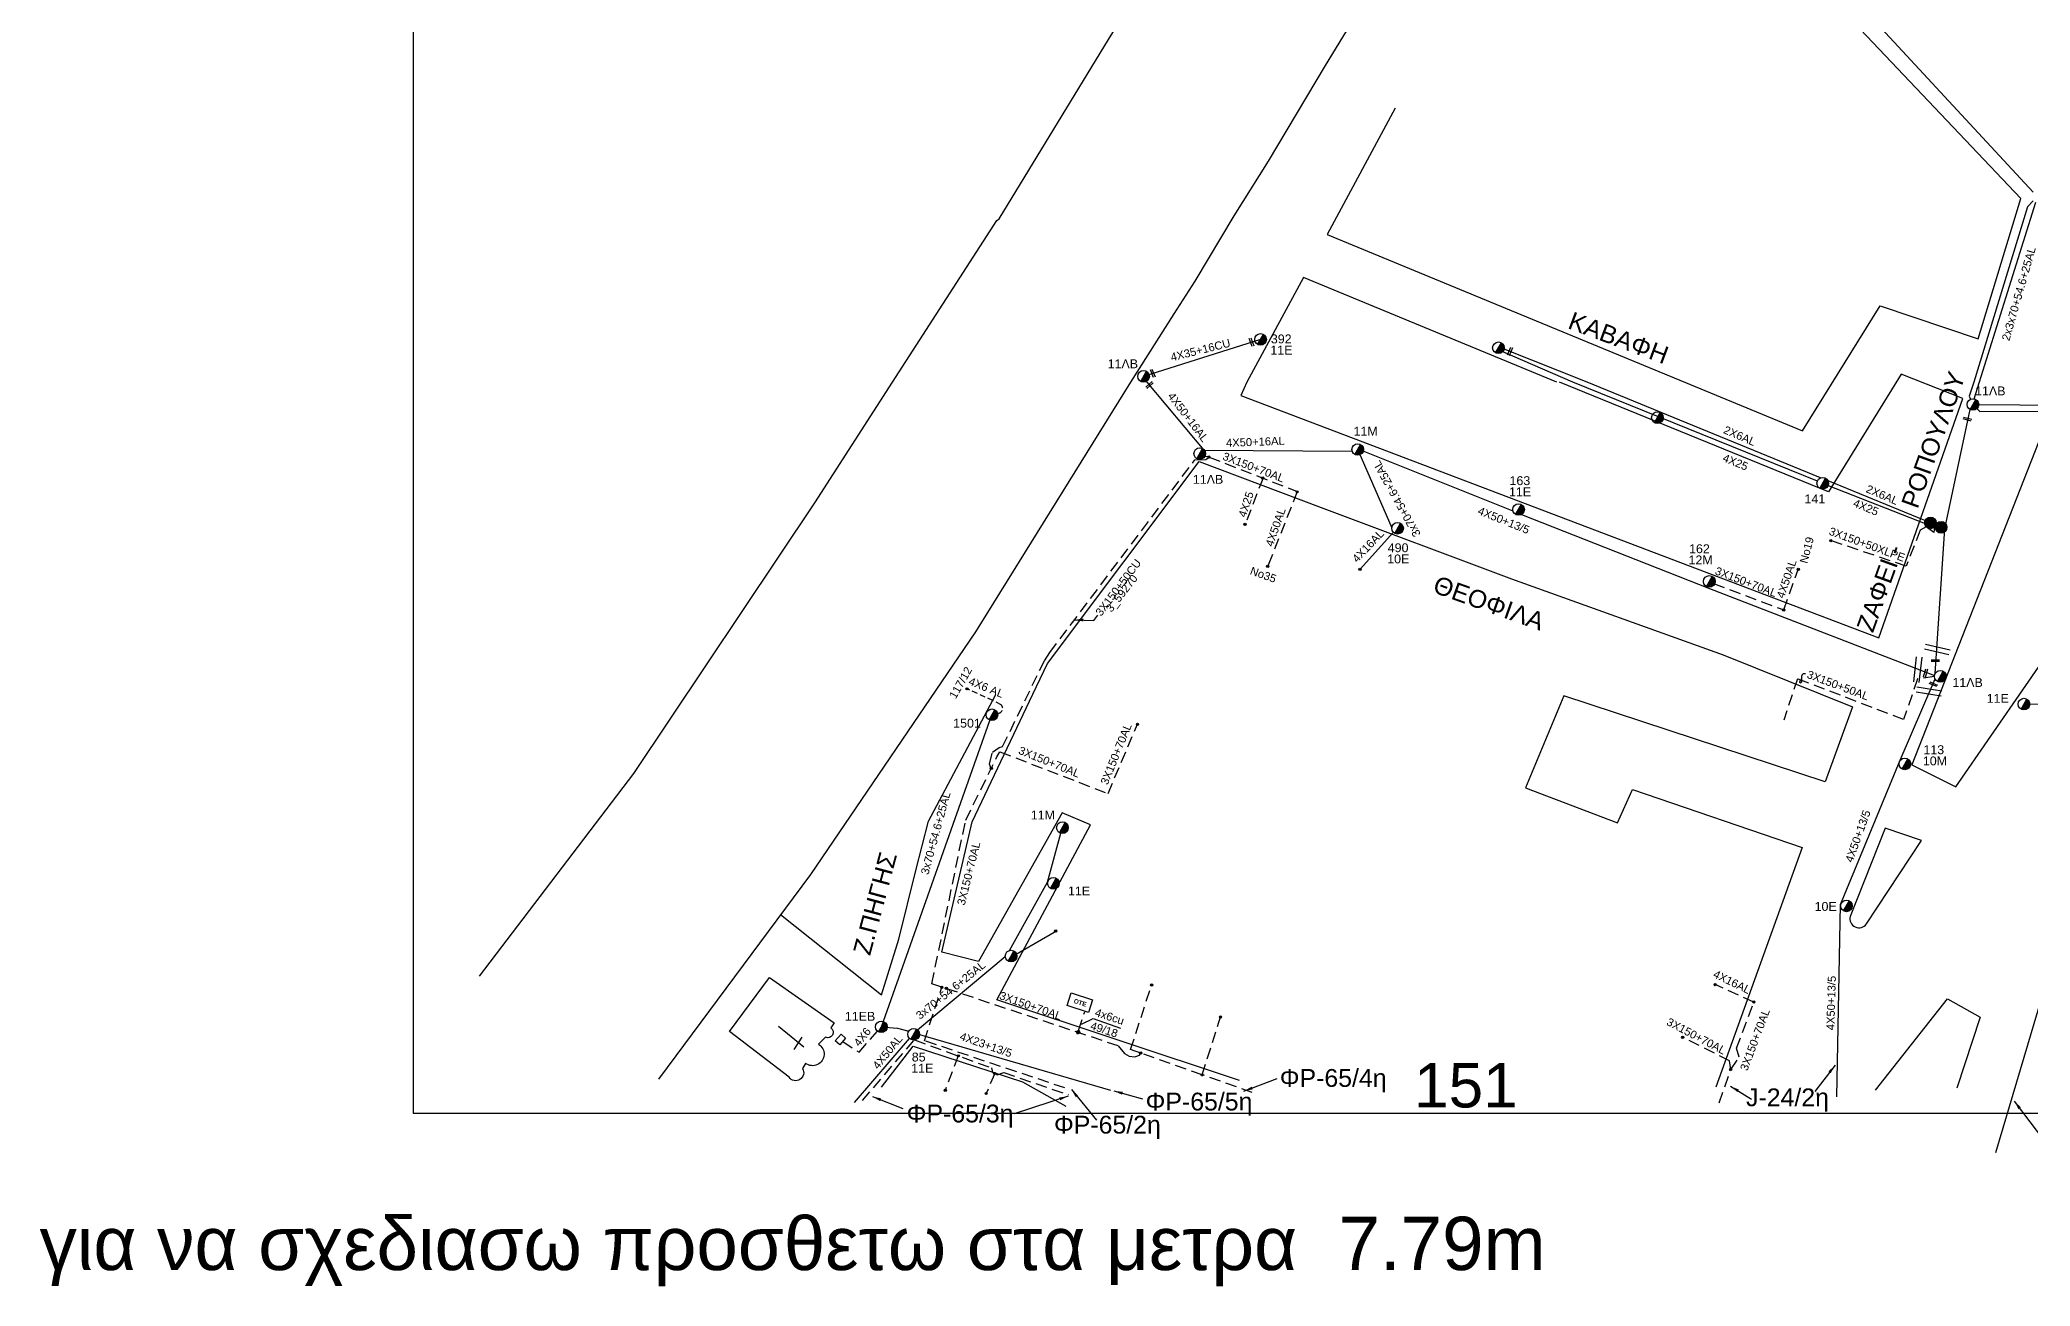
# Model space of a CAD drawing. Header units: millimetres. Extents: x 766 to 1726, y 225 to 629.
# Drawn here: x 765.7 to 989.5, y 224.8 to 364.9 of the extents above; entities that cross this region are included whole.
import ezdxf

# ---------------------------------------------------------------- set-up
doc = ezdxf.new("R2010")
doc.units = ezdxf.units.MM
doc.linetypes.add('DASHED', pattern=[19.05, 12.7, -6.35])
for name, color, linetype in [('Pillar OTE', 7, 'Continuous'), ('Άγνωστα', 7, 'Continuous'), ('Γυμνά εναέρια ΧΤ (3Φ)   4x16AL', 7, 'Continuous'), ('Γυμνά εναέρια ΧΤ (3Φ)   4x50AL', 7, 'Continuous'), ('Γυμνά εναέρια ΧΤ και ΦΟΠ (3Φ)   4x35+16CU', 7, 'Continuous'), ('Γυμνά εναέρια ΧΤ και ΦΟΠ (3Φ)   4x50+16AL', 7, 'Continuous'), ('Επιγραφές - Σχήματα', 7, 'Continuous'), ('Επιτοίχιο Κουτί', 7, 'Continuous'), ('Καλώδια ΧΤ   2x6AL', 7, 'DASHED'), ('Καλώδια ΧΤ   3x150+50AL', 7, 'DASHED'), ('Καλώδια ΧΤ   3x150+50CU', 7, 'DASHED'), ('Καλώδια ΧΤ   3x150AL+50XLPE', 7, 'DASHED'), ('Μηχανική τομή', 7, 'Continuous'), ('Στύλος Ξύλινος', 7, 'Continuous'), ('Στύλος Ξύλινος @ 1', 7, 'Continuous'), ('Στύλος ΦΜ', 7, 'Continuous'), ('Στύλος ΦΜ @ 1', 7, 'Continuous'), ('Συνδέσεις', 7, 'Continuous'), ('Συνεστραμμένα ΧΤ   3x70+54.6+25 AL', 7, 'SYN_LINE'), ('Τομή', 7, 'Continuous'), ('Υπόβαθρο ΔΕΗ', 7, 'Continuous'), ('Υπόγεια καλώδια Δικτύου ΧΤ και Παρ. ΧΤ - 3X150+70 AL', 7, 'DASHED'), ('Υπόγεια καλώδια Παροχών ΧΤ   4x16AL', 7, 'DASHED'), ('Υπόγεια καλώδια Παροχών ΧΤ   4x25', 7, 'DASHED'), ('Υπόγεια καλώδια Παροχών ΧΤ   4x50AL', 7, 'DASHED'), ('Υπόγεια καλώδια Παροχών ΧΤ   4x6', 7, 'DASHED')]:
    doc.layers.add(name, color=color, linetype=linetype)
doc.styles.get("Standard").update_dxf_attribs({"font": 'arial.ttf'})
doc.linetypes.add('SYN_LINE', pattern='A,0.5,-0.0001,["/\\/\\/\\/",Standard,S=0.1,R=0,X=0,Y=-0.05],-0.25', length=0.7501)
doc.dimstyles.new('ISO-25', dxfattribs={"dimtxt": 2.5, "dimasz": 2.5, "dimexe": 1.25, "dimexo": 0.625, "dimtad": 1, "dimtxsty": 'Standard', "dimcen": 2.5, "dimadec": 0, "dimazin": 0, "dimtfac": 1, "dimtmove": 0, "dimatfit": 3, "dimfxl": 1, "dimarcsym": 0})

# ---------------------------------------------------------------- blocks, each defined once
blk = doc.blocks.new('ΥΠΑΡΧΩΝ ΤΣΙΜΕΝΤΕΝΙΟΣ ΣΤΥΛΟΣ')
at = {"layer": 'Στύλος ΦΜ'}
blk.add_hatch(color=256, dxfattribs=at).paths.add_polyline_path([(-1.29, -2.28, 0.574793), (2.62, 0, 0.268822), (1.3, 2.27)])
blk.add_line((-1.29, -2.28), (1.3, 2.27), dxfattribs=at)
blk.add_circle((0, 0), 2.62, dxfattribs=at)
at = {"layer": 'Στύλος ΦΜ', "flags": 4}
for tag, p in [('ΑΡΙΘΜΟΣ', (-4.68, 8.05)), ('ΤΥΠΟΣ', (-4.91, 3.03))]:
    blk.add_attdef(tag, p, '', height=4, dxfattribs=at)
blk = doc.blocks.new('_ΣΥΝΔΕΣΗ')
at = {"layer": 'Συνδέσεις', "linetype": 'SYN_LINE', "ltscale": 40}
blk.add_hatch(color=256, dxfattribs=at).paths.add_polyline_path([(0.5, -0.01, 1), (-0.5, -0.01, 1)])
at = {"layer": 'Συνδέσεις'}
blk.add_circle((0, -0.01), 0.5, dxfattribs=at)
blk = doc.blocks.new('ΥΠΑΡΧΩΝ ΞΥΛΙΝΟΣ ΣΤΥΛΟΣ')
at = {"layer": 'Στύλος Ξύλινος'}
h = blk.add_hatch(color=256, dxfattribs=at)
h.paths.add_polyline_path([(-2.62, 0, 0.270008), (-1.29, -2.28), (1.3, 2.27, 0.576266)])
h.paths.add_polyline_path([(-1.29, -2.28, 0.574793), (2.62, 0, 0.268822), (1.3, 2.27)])
blk.add_line((-1.29, -2.28), (1.3, 2.27), dxfattribs=at)
blk.add_circle((0, 0), 2.62, dxfattribs=at)
at = {"layer": 'Στύλος Ξύλινος', "flags": 4}
for tag, p in [('ΑΡΙΘΜΟΣ', (-4.91, 8.6)), ('ΤΥΠΟΣ', (-4.85, 3.39))]:
    blk.add_attdef(tag, p, '', height=4, dxfattribs=at)
blk = doc.blocks.new('ΕΠΙΤΟΙΧΙΟ ΚΟΥΤΙ')
at = {"layer": 'Επιτοίχιο Κουτί', "ltscale": 40}
blk.add_lwpolyline([(-2.06, 1.35), (1.86, 1.35), (1.86, -1.39), (-2.06, -1.39)], close=True, dxfattribs=at)
blk = doc.blocks.new('ΤΟΜΗ')
at = {"layer": 'Τομή', "ltscale": 40}
for p, q in [((-5.68, 0), (5.68, 0)), ((5.68, -2.33), (-5.68, -2.33))]:
    blk.add_line(p, q, dxfattribs=at)
blk = doc.blocks.new('ΜΗΧΑΝΙΚΗ ΤΟΜΗ')
at = {"layer": 'Μηχανική τομή', "ltscale": 40}
for p, q in [((-1.89, 0.78), (1.89, 0.78)), ((1.89, 0), (-1.89, 0))]:
    blk.add_line(p, q, dxfattribs=at)
blk = doc.blocks.new('TSONTA XT1')
at = {"ltscale": 40}
h = blk.add_hatch(color=256, dxfattribs=at)
h.dxf.hatch_style = 1
h.paths.add_polyline_path([(596, 2487.7), (597.1, 2488.8), (596, 2489.9), (594.9, 2488.8)])
blk.add_lwpolyline([(594.9, 2488.8), (596, 2489.9), (597.1, 2488.8), (596, 2487.7)], close=True, dxfattribs=at)
blk = doc.blocks.new('PILLAR ΟΤΕ')
at = {"layer": 'Pillar OTE', "ltscale": 40}
blk.add_lwpolyline([(-3.31, 2.02), (3.39, 2.02), (3.39, -1.99), (-3.31, -1.99)], close=True, dxfattribs=at)
at = {"layer": 'Pillar OTE', "insert": (-1.81, 0.71), "char_height": 1.3575, "width": 109.961, "attachment_point": 1}
blk.add_mtext('{\\fArial|b1|i0|c161|p34;OTE}', dxfattribs=at)

msp = doc.modelspace()

# ---------------------------------------------------------------- linework, layer by layer
at = {"layer": 'Άγνωστα', "color": 62}
msp.add_lwpolyline([(978.812, 293.671), (979.893, 309.941), (982.748, 323.344)], dxfattribs=at)
at = {"layer": 'Άγνωστα', "color": 85, "linetype": 'DASHED', "ltscale": 0.1}
for points in [[(888.324, 251.393), (890.683, 258.663)], [(896.378, 248.558), (898.436, 255.069)]]:
    msp.add_lwpolyline(points, dxfattribs=at)
at = {"layer": 'Άγνωστα', "color": 5}
for points in [[(860.694, 253.905), (862.13, 253.817), (863.369, 253.456)], [(864.585, 253.102), (886.069, 246.852)]]:
    msp.add_lwpolyline(points, dxfattribs=at)
at = {"layer": 'Άγνωστα', "color": 173, "linetype": 'DASHED', "ltscale": 0.1}
for points in [[(868.944, 250.695), (867.479, 246.814)], [(873.047, 248.72), (872.084, 246.463)]]:
    msp.add_lwpolyline(points, dxfattribs=at)
at = {"layer": 'Γυμνά εναέρια ΧΤ (3Φ)   4x16AL', "color": 27, "linetype": 'SYN_LINE', "ltscale": 5}
msp.add_lwpolyline([(917.88, 309.553), (914.127, 305.409)], dxfattribs=at)
at = {"layer": 'Γυμνά εναέρια ΧΤ (3Φ)   4x16AL', "color": 30, "ltscale": 0.1}
msp.add_lwpolyline([(999.824, 289.992), (988.792, 290.235)], dxfattribs=at)
at = {"layer": 'Γυμνά εναέρια ΧΤ (3Φ)   4x50AL', "color": 27}
for points in [[(914.243, 318.78), (931.317, 311.954)], [(932.299, 311.565), (953.442, 303.24), (978.744, 293.47)]]:
    msp.add_lwpolyline(points, dxfattribs=at)
at = {"layer": 'Γυμνά εναέρια ΧΤ (3Φ)   4x50AL', "color": 6}
msp.add_lwpolyline([(967.751, 246.093), (968.172, 267.696), (974.864, 283.95), (978.798, 293.081)], dxfattribs=at)
at = {"layer": 'Γυμνά εναέρια ΧΤ (3Φ)   4x50AL', "color": 85}
msp.add_lwpolyline([(995.729, 273.801), (990.738, 257.069), (985.583, 239.797)], dxfattribs=at)
at = {"layer": 'Γυμνά εναέρια ΧΤ (3Φ)   4x50AL', "color": 173, "ltscale": 0.1}
msp.add_lwpolyline([(857.287, 245.44), (863.479, 252.648)], dxfattribs=at)
at = {"layer": 'Γυμνά εναέρια ΧΤ και ΦΟΠ (3Φ)   4x50+16AL', "color": 62, "ltscale": 10}
msp.add_lwpolyline([(989.82, 347.795), (968.959, 370.342)], dxfattribs=at)
at = {"layer": 'Γυμνά εναέρια ΧΤ και ΦΟΠ (3Φ)   4x50+16AL', "color": 27, "ltscale": 0.1}
msp.add_lwpolyline([(902.938, 331.237), (889.784, 327.089), (890.164, 326.433), (896.556, 318.794), (913.24, 318.678)], dxfattribs=at)
at = {"layer": 'Επιγραφές - Σχήματα'}
msp.add_lwpolyline([(807.638, 244.256), (1540.689, 244.256), (1540.689, 606.185), (807.638, 606.185)], close=True, dxfattribs=at)
msp.add_lwpolyline([(963.764, 293.07), (963.647, 292.938), (963.581, 292.833), (963.558, 292.754), (963.568, 292.698), (963.601, 292.663), (963.648, 292.648), (963.701, 292.649), (963.748, 292.665), (963.784, 292.694), (963.808, 292.733), (963.822, 292.781), (963.829, 292.836), (963.829, 292.896), (963.825, 292.959), (963.82, 293.024), (963.815, 293.088), (963.811, 293.151), (963.81, 293.21), (963.812, 293.267), (963.815, 293.322), (963.822, 293.374), (963.831, 293.423), (963.844, 293.469), (963.86, 293.512), (963.879, 293.552), (963.903, 293.588), (963.933, 293.62), (963.971, 293.647), (964.017, 293.669), (964.074, 293.684), (964.143, 293.693), (964.224, 293.694)], dxfattribs=at)
at = {"layer": 'Καλώδια ΧΤ   2x6AL', "color": 62, "linetype": 'SYN_LINE', "ltscale": 10}
for points in [[(965.93, 315.675), (939.668, 326.433), (930.335, 330.151)], [(978.279, 310.613), (966.765, 315.332)]]:
    msp.add_lwpolyline(points, dxfattribs=at)
at = {"layer": 'Καλώδια ΧΤ   3x150+50AL', "color": 7, "ltscale": 0.1}
msp.add_lwpolyline([(978.735, 293.362), (976.837, 293.071), (975.26, 288.497), (963.327, 293.088), (961.777, 288.42)], dxfattribs=at)
at = {"layer": 'Καλώδια ΧΤ   3x150+50CU', "color": 27, "ltscale": 0.1}
msp.add_lwpolyline([(872.655, 283.019), (872.456, 283.503), (872.779, 284.836), (873.528, 285.362), (873.932, 285.463), (878.629, 295.121), (879.244, 296.042), (895.565, 317.713), (896.795, 317.727), (897.167, 318.013)], dxfattribs=at)
at = {"layer": 'Καλώδια ΧΤ   3x150AL+50XLPE', "color": 62, "linetype": 'DASHED', "ltscale": 0.1}
msp.add_lwpolyline([(978.744, 310.138), (978.664, 309.518), (977.793, 310.165), (977.119, 309.795), (975.56, 305.752), (967.075, 308.618)], dxfattribs=at)
at = {"layer": 'Συνεστραμμένα ΧΤ   3x70+54.6+25 AL', "color": 7, "ltscale": 10}
msp.add_line((860.296, 253.958), (872.736, 289.039), dxfattribs=at)
at = {"layer": 'Συνεστραμμένα ΧΤ   3x70+54.6+25 AL', "color": 62, "ltscale": 10}
for points in [[(989.824, 346.831), (989.188, 346.134), (983.16, 326.433), (982.624, 324.854), (982.774, 324.515)], [(983.252, 323.754), (983.821, 323.126), (1002.858, 323.171), (1003.063, 323.328)]]:
    msp.add_lwpolyline(points, dxfattribs=at)
at = {"layer": 'Συνεστραμμένα ΧΤ   3x70+54.6+25 AL', "color": 173, "ltscale": 10}
for points in [[(983.177, 324.565), (990.131, 346.674)], [(983.465, 323.923), (1002.931, 323.79)], [(874.713, 262.544), (878.995, 270.239), (880.484, 275.717)], [(864.36, 253.616), (874.232, 261.87)]]:
    msp.add_lwpolyline(points, dxfattribs=at)
at = {"layer": 'Συνεστραμμένα ΧΤ   3x70+54.6+25 AL', "color": 27, "ltscale": 10}
msp.add_lwpolyline([(913.98, 318.551), (917.698, 310.043)], dxfattribs=at)
at = {"layer": 'Συνεστραμμένα ΧΤ   3x70+54.6+25 AL', "color": 173, "ltscale": 5}
msp.add_lwpolyline([(875.193, 261.991), (879.979, 264.767)], dxfattribs=at)
at = {"layer": 'Υπόβαθρο ΔΕΗ'}
for points in [[(815.097, 259.646), (832.449, 282.443), (852.834, 312.852), (861.567, 326.433), (873.293, 344.623), (873.561, 344.788), (885.844, 364.941), (895.15, 380.024), (902.572, 391.979), (908.267, 401.015), (913.343, 409.864), (921.091, 424.322), (933.36, 453.847), (943.567, 484.234), (951.516, 522.211), (956.461, 548.357), (962.222, 577.791), (967.742, 606.44)], [(916.691, 372.663), (910.194, 362.022), (903.788, 351.267), (899.954, 345.15), (895.54, 337.802), (893.186, 334.105), (888.331, 326.433), (870.895, 298.365), (852.318, 271.092), (835.219, 248.077)], [(918.065, 357.235), (910.431, 343.036), (963.883, 320.979), (972.634, 335.009), (983.656, 331.294), (988.426, 347.075), (967.65, 369.015), (967.65, 369.015)], [(936.258, 326.433), (907.773, 338.202), (901.409, 326.433), (900.713, 324.926), (972.478, 297.679), (981.928, 324.584), (974.97, 327.315), (966.829, 314.095), (936.571, 326.433)], [(981.15, 280.922), (1004.764, 315.129), (990.803, 320.618), (976.193, 283.426), (981.15, 280.922)], [(900.562, 247.919), (873.276, 257.012), (883.808, 276.682), (880.623, 278.016), (871.224, 261.288), (867.115, 262.366), (870.506, 277.002), (877.342, 291.341), (878.99, 294.801), (896.049, 317.508), (909.763, 312.326), (931.151, 304.31), (954.955, 295.777), (969.523, 289.951), (966.441, 281.484), (937.043, 291.188), (932.754, 280.811), (943.078, 276.911), (944.773, 280.657), (963.851, 274.128), (954.156, 247.164)], [(848.969, 266.585), (860.295, 257.548), (862.26, 263.808), (864.16, 271.518), (865.597, 277.089), (873.189, 291.302)], [(972.09, 246.848), (980.206, 257.113), (983.854, 255.03), (981.248, 247.071)], [(851.575, 251.673), (848.723, 253.984)], [(850.475, 251.427), (851.373, 252.795)], [(860.295, 247.164), (863.875, 251.8), (876.156, 247.769), (881.06, 245.047)]]:
    msp.add_lwpolyline(points, dxfattribs=at)
msp.add_lwpolyline([(971.084, 265.528), (977.264, 274.894), (973.179, 276.307), (969.251, 266.365, 0.8263611)], format="xyb", close=True, dxfattribs=at)
msp.add_lwpolyline([(851.429, 249.26, -0.9843661), (849.919, 248.303), (843.218, 253.422), (847.733, 259.508), (854.971, 254.389), (854.613, 253.852, -0.9519552), (853.998, 252.797), (853.236, 252, -1.0367087), (851.782, 249.839), (851.429, 249.26)], format="xyb", dxfattribs=at)
at = {"layer": 'Υπόγεια καλώδια Δικτύου ΧΤ και Παρ. ΧΤ - 3X150+70 AL', "color": 27, "ltscale": 0.1}
for points in [[(896.633, 318.138), (897.167, 318.013), (907.072, 314.141)], [(953.896, 303.817), (961.776, 300.833)], [(873.289, 284.305), (873.631, 284.879), (885.785, 280.185), (889.097, 287.972)], [(867.094, 258.409), (865.976, 258.81), (869.783, 277.199), (873.289, 284.305)], [(880.933, 247.083), (865.142, 252.385), (867.094, 258.409)]]:
    msp.add_lwpolyline(points, dxfattribs=at)
at = {"layer": 'Υπόγεια καλώδια Δικτύου ΧΤ και Παρ. ΧΤ - 3X150+70 AL', "color": 85, "ltscale": 0.1}
for points in [[(867.612, 258.283), (886.945, 251.827), (887.651, 250.963), (888.175, 250.649), (888.803, 250.571), (889.327, 250.78), (889.461, 251.016)], [(902.015, 246.57), (896.378, 248.558), (889.461, 251.016), (888.324, 251.393)]]:
    msp.add_lwpolyline(points, dxfattribs=at)
at = {"layer": 'Υπόγεια καλώδια Δικτύου ΧΤ και Παρ. ΧΤ - 3X150+70 AL', "color": 6, "ltscale": 0.1}
for points in [[(954.525, 245.415), (955.819, 249.159), (956.775, 250.564), (956.483, 251.545), (958.42, 256.743)], [(955.819, 249.159), (955.687, 250.14), (950.405, 252.792)]]:
    msp.add_lwpolyline(points, dxfattribs=at)
at = {"layer": 'Υπόγεια καλώδια Παροχών ΧΤ   4x16AL', "color": 6, "ltscale": 0.1}
msp.add_lwpolyline([(958.42, 256.743), (954.068, 258.713)], dxfattribs=at)
at = {"layer": 'Υπόγεια καλώδια Παροχών ΧΤ   4x25', "color": 62, "linetype": 'SYN_LINE', "ltscale": 10}
for points in [[(965.562, 315.312), (938.058, 326.433), (930.169, 329.844)], [(966.777, 314.826), (978.744, 310.138)]]:
    msp.add_lwpolyline(points, dxfattribs=at)
at = {"layer": 'Υπόγεια καλώδια Παροχών ΧΤ   4x25', "color": 27, "ltscale": 0.1}
msp.add_lwpolyline([(903.222, 315.646), (901.204, 310.419)], dxfattribs=at)
at = {"layer": 'Υπόγεια καλώδια Παροχών ΧΤ   4x50AL', "color": 27, "ltscale": 0.1}
for points in [[(907.072, 314.141), (903.724, 305.672)], [(961.776, 300.833), (963.408, 305.383)]]:
    msp.add_lwpolyline(points, dxfattribs=at)
at = {"layer": 'Υπόγεια καλώδια Παροχών ΧΤ   4x50AL', "color": 173, "ltscale": 0.1}
msp.add_lwpolyline([(858.189, 245.668), (864.019, 252.486), (872.696, 249.331), (872.787, 248.875), (873.306, 248.565), (874.079, 248.808), (874.079, 248.808), (881.343, 246.321)], dxfattribs=at)
at = {"layer": 'Υπόγεια καλώδια Παροχών ΧΤ   4x6', "color": 7, "ltscale": 0.05}
msp.add_lwpolyline([(873.362, 289.226, 0.7305468), (873.767, 290.151), (872.839, 290.646), (869.936, 291.954)], format="xyb", dxfattribs=at)
at = {"layer": 'Υπόγεια καλώδια Παροχών ΧΤ   4x6', "color": 85, "linetype": 'DASHED', "ltscale": 0.1}
msp.add_lwpolyline([(882.482, 253.564), (883.175, 255.655)], dxfattribs=at)
at = {"layer": 'Υπόγεια καλώδια Παροχών ΧΤ   4x6', "color": 5, "ltscale": 0.1}
msp.add_lwpolyline([(855.957, 252.3), (857.784, 251.119), (859.861, 253.468)], dxfattribs=at)

# ---------------------------------------------------------------- block references
at = {"layer": 'Pillar OTE', "xscale": 0.375, "yscale": 0.375, "zscale": 0.375, "rotation": 342}
msp.add_blockref('PILLAR ΟΤΕ', (882.603, 256.678), dxfattribs=at)
at = {"layer": 'Επιτοίχιο Κουτί', "xscale": 0.2500000000000028, "yscale": 0.2500000000000028, "zscale": 0.2500000000000028, "rotation": 48.76723811990193}
msp.add_blockref('ΕΠΙΤΟΙΧΙΟ ΚΟΥΤΙ', (855.713, 252.547), dxfattribs=at)
at = {"layer": 'Μηχανική τομή'}
for p, xscale, yscale, zscale, rotation in [((901.841, 330.891), 0.2499999999999639, 0.2499999999999639, 0.2499999999999639, 291.717314286586), ((930.898, 329.923), 0.2499999999999935, 0.2499999999999935, 0.2499999999999935, 246.7410494068758), ((890.724, 327.385), 0.2499999999999639, 0.2499999999999639, 0.2499999999999639, 291.717314286586), ((890.385, 326.186), 0.2499999999999201, 0.2499999999999201, 0.2499999999999201, 221.2661400297901), ((982.417, 322.188), 0.2499999999999671, 0.2499999999999671, 0.2499999999999671, 345.2403030561937), ((977.634, 293.756), 0.2500000000000098, 0.2500000000000098, 0.2500000000000098, 254.4212946653577), ((978.828, 295.223), 0.2500000000000083, 0.2500000000000083, 0.2500000000000083, 180.9888318172077), ((978.646, 292.563), 0.2500000000000172, 0.2500000000000172, 0.2500000000000172, 157.7168456744272)]:
    msp.add_blockref('ΜΗΧΑΝΙΚΗ ΤΟΜΗ', p, dxfattribs=dict(at, xscale=xscale, yscale=yscale, zscale=zscale, rotation=rotation))
at = {"layer": 'Στύλος Ξύλινος @ 1', "ltscale": 40, "xscale": 0.25, "yscale": 0.25, "zscale": 0.25}
for p in [(978.279, 310.613), (979.473, 310.113)]:
    msp.add_blockref('ΥΠΑΡΧΩΝ ΞΥΛΙΝΟΣ ΣΤΥΛΟΣ', p, dxfattribs=at)
at = {"layer": 'Στύλος ΦΜ @ 1', "ltscale": 40}
ref = msp.add_blockref('ΥΠΑΡΧΩΝ ΤΣΙΜΕΝΤΕΝΙΟΣ ΣΤΥΛΟΣ', (902.938, 331.237), dxfattribs=dict(at, xscale=0.25, yscale=0.25, zscale=0.25))
ref.add_attrib('ΤΥΠΟΣ', '11E', (904.042, 329.538), dxfattribs={"layer": 'Στύλος ΦΜ', "height": 1, "flags": 4})
ref.add_attrib('ΑΡΙΘΜΟΣ', '392', (904.101, 330.795), dxfattribs={"layer": 'Στύλος ΦΜ', "height": 1, "flags": 4})
at = {"layer": 'Στύλος ΦΜ @ 1', "ltscale": 40, "xscale": 0.25, "yscale": 0.25, "zscale": 0.25}
for p in [(929.697, 330.297), (947.567, 322.441), (874.885, 261.913)]:
    msp.add_blockref('ΥΠΑΡΧΩΝ ΤΣΙΜΕΝΤΕΝΙΟΣ ΣΤΥΛΟΣ', p, dxfattribs=at)
at = {"layer": 'Στύλος ΦΜ @ 1', "ltscale": 40}
ref = msp.add_blockref('ΥΠΑΡΧΩΝ ΤΣΙΜΕΝΤΕΝΙΟΣ ΣΤΥΛΟΣ', (889.784, 327.089), dxfattribs=dict(at, xscale=0.25, yscale=0.25, zscale=0.25))
ref.add_attrib('ΤΥΠΟΣ', '11ΛB', (885.745, 327.996), dxfattribs={"layer": 'Στύλος ΦΜ', "height": 1, "flags": 4})
ref = msp.add_blockref('ΥΠΑΡΧΩΝ ΤΣΙΜΕΝΤΕΝΙΟΣ ΣΤΥΛΟΣ', (983.053, 323.923), dxfattribs=dict(at, xscale=0.25, yscale=0.25, zscale=0.25))
ref.add_attrib('ΤΥΠΟΣ', '11ΛB', (983.299, 324.951), dxfattribs={"layer": 'Στύλος ΦΜ', "height": 1, "flags": 4})
ref = msp.add_blockref('ΥΠΑΡΧΩΝ ΤΣΙΜΕΝΤΕΝΙΟΣ ΣΤΥΛΟΣ', (913.868, 318.864), dxfattribs=dict(at, xscale=0.25, yscale=0.25, zscale=0.25))
ref.add_attrib('ΤΥΠΟΣ', '11M', (913.401, 320.422), dxfattribs={"layer": 'Στύλος ΦΜ', "height": 1, "flags": 4})
ref = msp.add_blockref('ΥΠΑΡΧΩΝ ΤΣΙΜΕΝΤΕΝΙΟΣ ΣΤΥΛΟΣ', (896.098, 318.4), dxfattribs=dict(at, xscale=0.25, yscale=0.25, zscale=0.25))
ref.add_attrib('ΤΥΠΟΣ', '11ΛB', (895.329, 315.007), dxfattribs={"layer": 'Στύλος ΦΜ', "height": 1, "flags": 4})
ref = msp.add_blockref('ΥΠΑΡΧΩΝ ΤΣΙΜΕΝΤΕΝΙΟΣ ΣΤΥΛΟΣ', (931.951, 312.118), dxfattribs=dict(at, xscale=0.25, yscale=0.25, zscale=0.25))
ref.add_attrib('ΤΥΠΟΣ', '11E', (930.879, 313.604), dxfattribs={"layer": 'Στύλος ΦΜ', "height": 1, "flags": 4})
ref.add_attrib('ΑΡΙΘΜΟΣ', '163', (930.938, 314.86), dxfattribs={"layer": 'Στύλος ΦΜ', "height": 1, "flags": 4})
ref = msp.add_blockref('ΥΠΑΡΧΩΝ ΤΣΙΜΕΝΤΕΝΙΟΣ ΣΤΥΛΟΣ', (966.168, 315.065), dxfattribs=dict(at, xscale=0.25, yscale=0.25, zscale=0.25))
ref.add_attrib('ΤΥΠΟΣ', '141', (964.115, 312.813), dxfattribs={"layer": 'Στύλος ΦΜ', "height": 1, "flags": 4})
ref = msp.add_blockref('ΥΠΑΡΧΩΝ ΤΣΙΜΕΝΤΕΝΙΟΣ ΣΤΥΛΟΣ', (918.352, 310.006), dxfattribs=dict(at, xscale=0.25, yscale=0.25, zscale=0.25))
ref.add_attrib('ΤΥΠΟΣ', '10E', (917.186, 306.063), dxfattribs={"layer": 'Στύλος ΦΜ', "height": 1, "flags": 4})
ref.add_attrib('ΑΡΙΘΜΟΣ', '490', (917.246, 307.32), dxfattribs={"layer": 'Στύλος ΦΜ', "height": 1, "flags": 4})
ref = msp.add_blockref('ΥΠΑΡΧΩΝ ΤΣΙΜΕΝΤΕΝΙΟΣ ΣΤΥΛΟΣ', (953.41, 304.032), dxfattribs=dict(at, xscale=0.25, yscale=0.25, zscale=0.25))
ref.add_attrib('ΤΥΠΟΣ', '12M', (951.072, 305.949), dxfattribs={"layer": 'Στύλος ΦΜ', "height": 1, "flags": 4})
ref.add_attrib('ΑΡΙΘΜΟΣ', '162', (951.131, 307.206), dxfattribs={"layer": 'Στύλος ΦΜ', "height": 1, "flags": 4})
ref = msp.add_blockref('ΥΠΑΡΧΩΝ ΤΣΙΜΕΝΤΕΝΙΟΣ ΣΤΥΛΟΣ', (979.389, 293.362), dxfattribs=dict(at, xscale=0.25, yscale=0.25, zscale=0.25))
ref.add_attrib('ΤΥΠΟΣ', '11ΛB', (980.745, 292.17), dxfattribs={"layer": 'Στύλος ΦΜ', "height": 1, "flags": 4})
ref = msp.add_blockref('ΥΠΑΡΧΩΝ ΤΣΙΜΕΝΤΕΝΙΟΣ ΣΤΥΛΟΣ', (988.792, 290.235), dxfattribs=dict(at, xscale=0.25, yscale=0.25, zscale=0.25))
ref.add_attrib('ΤΥΠΟΣ', '11E', (984.602, 290.386), dxfattribs={"layer": 'Στύλος ΦΜ', "height": 1, "flags": 4})
ref = msp.add_blockref('ΥΠΑΡΧΩΝ ΤΣΙΜΕΝΤΕΝΙΟΣ ΣΤΥΛΟΣ', (872.735, 289.039), dxfattribs=dict(at, xscale=0.25, yscale=0.25, zscale=0.25))
ref.add_attrib('ΑΡΙΘΜΟΣ', '1501', (868.375, 287.599), dxfattribs={"layer": 'Στύλος ΦΜ', "height": 1, "flags": 4})
ref = msp.add_blockref('ΥΠΑΡΧΩΝ ΤΣΙΜΕΝΤΕΝΙΟΣ ΣΤΥΛΟΣ', (975.4, 283.517), dxfattribs=dict(at, xscale=0.25, yscale=0.25, zscale=0.25))
ref.add_attrib('ΤΥΠΟΣ', '10M', (977.428, 283.355), dxfattribs={"layer": 'Στύλος ΦΜ', "height": 1, "flags": 4})
ref.add_attrib('ΑΡΙΘΜΟΣ', '113', (977.487, 284.612), dxfattribs={"layer": 'Στύλος ΦΜ', "height": 1, "flags": 4})
ref = msp.add_blockref('ΥΠΑΡΧΩΝ ΤΣΙΜΕΝΤΕΝΙΟΣ ΣΤΥΛΟΣ', (880.658, 276.348), dxfattribs=dict(at, xscale=0.25, yscale=0.25, zscale=0.25))
ref.add_attrib('ΤΥΠΟΣ', '11M', (877.1, 277.27), dxfattribs={"layer": 'Στύλος ΦΜ', "height": 1, "flags": 4})
ref = msp.add_blockref('ΥΠΑΡΧΩΝ ΤΣΙΜΕΝΤΕΝΙΟΣ ΣΤΥΛΟΣ', (879.644, 270.09), dxfattribs=dict(at, xscale=0.25, yscale=0.25, zscale=0.25))
ref.add_attrib('ΤΥΠΟΣ', '11E', (881.284, 268.729), dxfattribs={"layer": 'Στύλος ΦΜ', "height": 1, "flags": 4})
ref = msp.add_blockref('ΥΠΑΡΧΩΝ ΤΣΙΜΕΝΤΕΝΙΟΣ ΣΤΥΛΟΣ', (968.833, 267.558), dxfattribs=dict(at, xscale=0.25, yscale=0.25, zscale=0.25))
ref.add_attrib('ΤΥΠΟΣ', '10E', (965.251, 266.995), dxfattribs={"layer": 'Στύλος ΦΜ', "height": 1, "flags": 4})
ref = msp.add_blockref('ΥΠΑΡΧΩΝ ΤΣΙΜΕΝΤΕΝΙΟΣ ΣΤΥΛΟΣ', (860.295, 253.958), dxfattribs=dict(at, xscale=0.25, yscale=0.25, zscale=0.25))
ref.add_attrib('ΤΥΠΟΣ', '11EB', (856.194, 254.643), dxfattribs={"layer": 'Στύλος ΦΜ', "height": 1, "flags": 4})
ref = msp.add_blockref('ΥΠΑΡΧΩΝ ΤΣΙΜΕΝΤΕΝΙΟΣ ΣΤΥΛΟΣ', (863.931, 253.121), dxfattribs=dict(at, xscale=0.25, yscale=0.25, zscale=0.25))
ref.add_attrib('ΤΥΠΟΣ', '11E', (863.656, 248.805), dxfattribs={"layer": 'Στύλος ΦΜ', "height": 1, "flags": 4})
ref.add_attrib('ΑΡΙΘΜΟΣ', '85', (863.716, 250.062), dxfattribs={"layer": 'Στύλος ΦΜ', "height": 1, "flags": 4})
at = {"layer": 'Συνδέσεις', "xscale": 0.25, "yscale": 0.25, "zscale": 0.25}
for p in [(897.124, 318.028), (903.183, 315.655), (907.056, 314.106), (901.204, 310.442), (967.075, 308.618), (903.747, 305.721), (914.122, 305.397), (963.408, 305.383), (961.776, 300.833), (869.937, 291.957), (889.097, 287.972), (872.655, 283.019), (879.903, 264.738), (867.094, 258.409), (867.612, 258.283), (890.683, 258.663), (954.068, 258.713), (898.436, 255.069), (958.42, 256.743), (868.944, 250.695), (889.461, 251.016), (950.405, 252.792), (873.047, 248.72), (896.378, 248.558), (955.819, 249.159), (867.479, 246.814), (872.084, 246.463)]:
    msp.add_blockref('_ΣΥΝΔΕΣΗ', p, dxfattribs=at)
at = {"layer": 'Συνδέσεις', "xscale": 0.2113823594715386, "yscale": 0.2113823594715386, "zscale": 0.2113823594715386, "rotation": 341.5310245248882}
msp.add_blockref('TSONTA XT1', (596.263, -205.736), dxfattribs=at)
at = {"layer": 'Τομή'}
for p, xscale, yscale, zscale, rotation in [((976.564, 294.152), 0.2499999999999884, 0.2499999999999884, 0.2499999999999884, 83.74561166799396), ((979.106, 296.668), 0.2499999999999981, 0.2499999999999981, 0.2499999999999981, 346.8367314984152), ((978.155, 291.95), 0.2500000000000018, 0.2500000000000018, 0.2500000000000018, 350.9174496367495)]:
    msp.add_blockref('ΤΟΜΗ', p, dxfattribs=dict(at, xscale=xscale, yscale=yscale, zscale=zscale, rotation=rotation))

# ---------------------------------------------------------------- texts
at = {"layer": 'Άγνωστα', "color": 7, "insert": (869.328, 253.379), "char_height": 0.9, "width": 84.18588, "attachment_point": 1, "rotation": 340.74766}
msp.add_mtext('4X23+13/5', dxfattribs=at)
at = {"layer": 'Γυμνά εναέρια ΧΤ (3Φ)   4x16AL', "color": 7, "linetype": 'SYN_LINE', "ltscale": 5, "insert": (913.155, 306.71), "char_height": 0.9, "width": 84.18588, "attachment_point": 1, "rotation": 46.25113}
msp.add_mtext('4X16AL', dxfattribs=at)
at = {"layer": 'Γυμνά εναέρια ΧΤ (3Φ)   4x50AL', "color": 7, "char_height": 0.9, "width": 84.18588, "attachment_point": 1}
for s, insert, rotation in [('4X50+13/5', (927.624, 312.46), 338.07126), ('4X50+13/5', (968.658, 272.67), 70.27672), ('4X50+13/5', (966.565, 253.592), 88.32117), ('4X50AL', (859.23, 249.67), 50.97672)]:
    msp.add_mtext(s, dxfattribs=dict(at, insert=insert, rotation=rotation))
at = {"layer": 'Γυμνά εναέρια ΧΤ και ΦΟΠ (3Φ)   4x35+16CU', "color": 7, "insert": (892.73, 329.65), "char_height": 0.9, "width": 84.18588, "attachment_point": 1, "rotation": 14.02491}
msp.add_mtext('4X35+16CU', dxfattribs=at)
at = {"layer": 'Γυμνά εναέρια ΧΤ και ΦΟΠ (3Φ)   4x50+16AL', "color": 7, "char_height": 0.9, "width": 84.18588, "attachment_point": 1}
for insert, rotation in [((893.145, 325.399), 307.43161), ((899.035, 320.047), 2.26102)]:
    msp.add_mtext('4X50+16AL', dxfattribs=dict(at, insert=insert, rotation=rotation))
at = {"layer": 'Επιγραφές - Σχήματα', "attachment_point": 1}
for s, insert, char_height, width, rotation in [('ΚΑΒΑΦΗ', (938.077, 334.403), 2, 6.0463, 339.45543), ('ΖΑΦΕΙ -      ΡΟΠΟΥΛΟΥ', (969.923, 298.853), 2, 37.28897, 70.17415), ('3_59270', (885.469, 301.051), 0.9, 3.31634, 52.10805), ('ΘΕΟΦΙΛΑ', (922.866, 304.736), 2, 7.27081, 340.25165), ('Ζ.ΠΗΓΗΣ', (857.09, 262.401), 2, 9.93324, 74.99617)]:
    msp.add_mtext(s, dxfattribs=dict(at, insert=insert, char_height=char_height, width=width, rotation=rotation))
at = {"layer": 'Επιγραφές - Σχήματα', "color": 7, "char_height": 0.9, "width": 84.18588, "attachment_point": 1}
for s, insert, rotation in [('No19', (963.547, 306.216), 75.31893), ('No35', (901.984, 305.717), 340.29179)]:
    msp.add_mtext(s, dxfattribs=dict(at, insert=insert, rotation=rotation))
at = {"layer": 'Επιγραφές - Σχήματα', "attachment_point": 1}
for s, insert, char_height, width in [('ΦΡ-65/4η', (905.097, 249.21), 2, 3.40012), ('151', (920.206, 249.889), 5, 0.34863), ('ΦΡ-65/5η', (890.012, 246.558), 2, 3.40012), ('J-24/2η', (957.543, 247.03), 2, 4.12616), ('ΦΡ-65/3η', (863.141, 245.212), 2, 3.40012), ('ΦΡ-65/2η', (879.709, 243.958), 2, 3.40012)]:
    msp.add_mtext(s, dxfattribs=dict(at, insert=insert, char_height=char_height, width=width))
at = {"layer": 'Επιγραφές - Σχήματα', "ltscale": 10, "insert": (765.628, 232.611), "char_height": 6, "width": 315.0361, "attachment_point": 1}
msp.add_mtext('{\\C1;για να σχεδιασω προσθετω στα μετρα  7.79m}', dxfattribs=at)
at = {"layer": 'Καλώδια ΧΤ   2x6AL', "color": 7, "char_height": 0.9, "width": 84.18588, "attachment_point": 1, "rotation": 336.75207}
for insert in [(955.269, 321.561), (971.297, 314.928)]:
    msp.add_mtext('2X6AL', dxfattribs=dict(at, insert=insert))
at = {"layer": 'Καλώδια ΧΤ   3x150+50AL', "color": 7, "insert": (964.613, 294.066), "char_height": 0.9, "width": 84.18588, "attachment_point": 1, "rotation": 339.37303}
msp.add_mtext('3X150+50AL', dxfattribs=at)
at = {"layer": 'Καλώδια ΧΤ   3x150+50CU', "color": 7, "insert": (884.297, 300.597), "char_height": 0.9, "width": 84.18588, "attachment_point": 1, "rotation": 52.98079}
msp.add_mtext('3X150+50CU', dxfattribs=at)
at = {"layer": 'Καλώδια ΧΤ   3x150AL+50XLPE', "color": 7, "insert": (967.085, 310.162), "char_height": 0.9, "width": 84.18588, "attachment_point": 1, "rotation": 339.91133}
msp.add_mtext('3X150+50XLPE', dxfattribs=at)
at = {"layer": 'Συνεστραμμένα ΧΤ   3x70+54.6+25 AL', "color": 7, "char_height": 0.9, "width": 84.18588, "attachment_point": 1}
for s, insert, rotation in [('2x3x70+54.6+25AL', (986.277, 331.258), 74.08064), ('3x70+54.6+25AL', (920.194, 308.913), 119.07576), ('3x70+54.6+25AL', (864.711, 271.233), 74.79989), ('3x70+54.6+25AL', (864.073, 255.436), 38.85153)]:
    msp.add_mtext(s, dxfattribs=dict(at, insert=insert, rotation=rotation))
at = {"layer": 'Υπόγεια καλώδια Δικτύου ΧΤ και Παρ. ΧΤ - 3X150+70 AL', "color": 7, "char_height": 0.9, "width": 84.18588, "attachment_point": 1}
for s, insert, rotation in [('3X150+70AL', (898.905, 318.594), 339.10347), ('3X150+70AL', (954.286, 305.705), 339.10347), ('117/12', (867.873, 291.199), 60.57278), ('4X6 AL', (870.356, 293.3), 337.97012), ('3X150+70AL', (884.905, 281.421), 67.93002), ('3X150+70AL', (875.967, 285.527), 337.97012), ('3X150+70AL', (868.789, 267.772), 75.87566), ('3X150+70AL', (873.783, 257.958), 340.74766), ('3X150+70AL', (956.832, 249.246), 69.42346), ('3X150+70AL', (948.926, 255.026), 332.11812)]:
    msp.add_mtext(s, dxfattribs=dict(at, insert=insert, rotation=rotation))
at = {"layer": 'Υπόγεια καλώδια Παροχών ΧΤ   4x16AL', "color": 7, "insert": (954.146, 260.385), "char_height": 0.9, "width": 84.18588, "attachment_point": 1, "rotation": 334.17246}
msp.add_mtext('4X16AL', dxfattribs=at)
at = {"layer": 'Υπόγεια καλώδια Παροχών ΧΤ   4x25', "color": 7, "char_height": 0.9, "width": 84.18588, "attachment_point": 1}
for insert, rotation in [((955.159, 318.417), 337.78235), ((900.413, 311.448), 71.66356), ((969.831, 313.335), 337.78235)]:
    msp.add_mtext('4X25', dxfattribs=dict(at, insert=insert, rotation=rotation))
at = {"layer": 'Υπόγεια καλώδια Παροχών ΧΤ   4x50AL', "color": 7, "char_height": 0.9, "width": 84.18588, "attachment_point": 1}
for insert, rotation in [((903.464, 308.17), 70.84953), ((960.942, 302.353), 71.12389)]:
    msp.add_mtext('4X50AL', dxfattribs=dict(at, insert=insert, rotation=rotation))
at = {"layer": 'Υπόγεια καλώδια Παροχών ΧΤ   4x50AL', "color": 7, "ltscale": 0.2, "char_height": 0.9, "attachment_point": 1, "rotation": 342}
for s, insert in [('4x6cu', (884.509, 256.057)), ('49/18', (883.996, 254.562))]:
    msp.add_mtext_dynamic_manual_height_columns(s, width=1.8, gutter_width=12.5, heights=[0.118], dxfattribs=dict(at, insert=insert))
at = {"layer": 'Υπόγεια καλώδια Παροχών ΧΤ   4x6', "color": 7, "insert": (857.098, 252.234), "char_height": 0.9, "width": 84.18588, "attachment_point": 1, "rotation": 51.31072}
msp.add_mtext('4X6', dxfattribs=at)

# ---------------------------------------------------------------- leaders
at = {"layer": 'Επιγραφές - Σχήματα'}
for points, override in [([(882.019, 299.722), (884.202, 299.65), (884.644, 300.225)], {"dimasz": 1, "dimgap": 0.625, "dimtad": 0}), ([(882.813, 254.255), (884.1, 254.88), (887.203, 253.818)], {"dimasz": 0.5, "dimgap": 0.625, "dimtad": 0})]:
    msp.add_leader(points, dimstyle='ISO-25', override=override, dxfattribs=at)
at = {"layer": 'Επιγραφές - Σχήματα', "ltscale": 40}
for points in [[(967.547, 249.64), (965.269, 246.694)], [(881.663, 246.917), (884.481, 243.469)], [(886.447, 246.749), (889.667, 245.88)], [(901.072, 246.73), (904.815, 248.15)], [(955.79, 247.289), (958.166, 245.83)], [(859.285, 246.12), (862.721, 244.794)], [(881.307, 246.165), (875.222, 244.172)], [(987.706, 245.605), (991.216, 240.947)]]:
    msp.add_leader(points, dimstyle='ISO-25', override={"dimasz": 1, "dimtad": 0}, dxfattribs=at)

doc.saveas('drawing.dxf')
